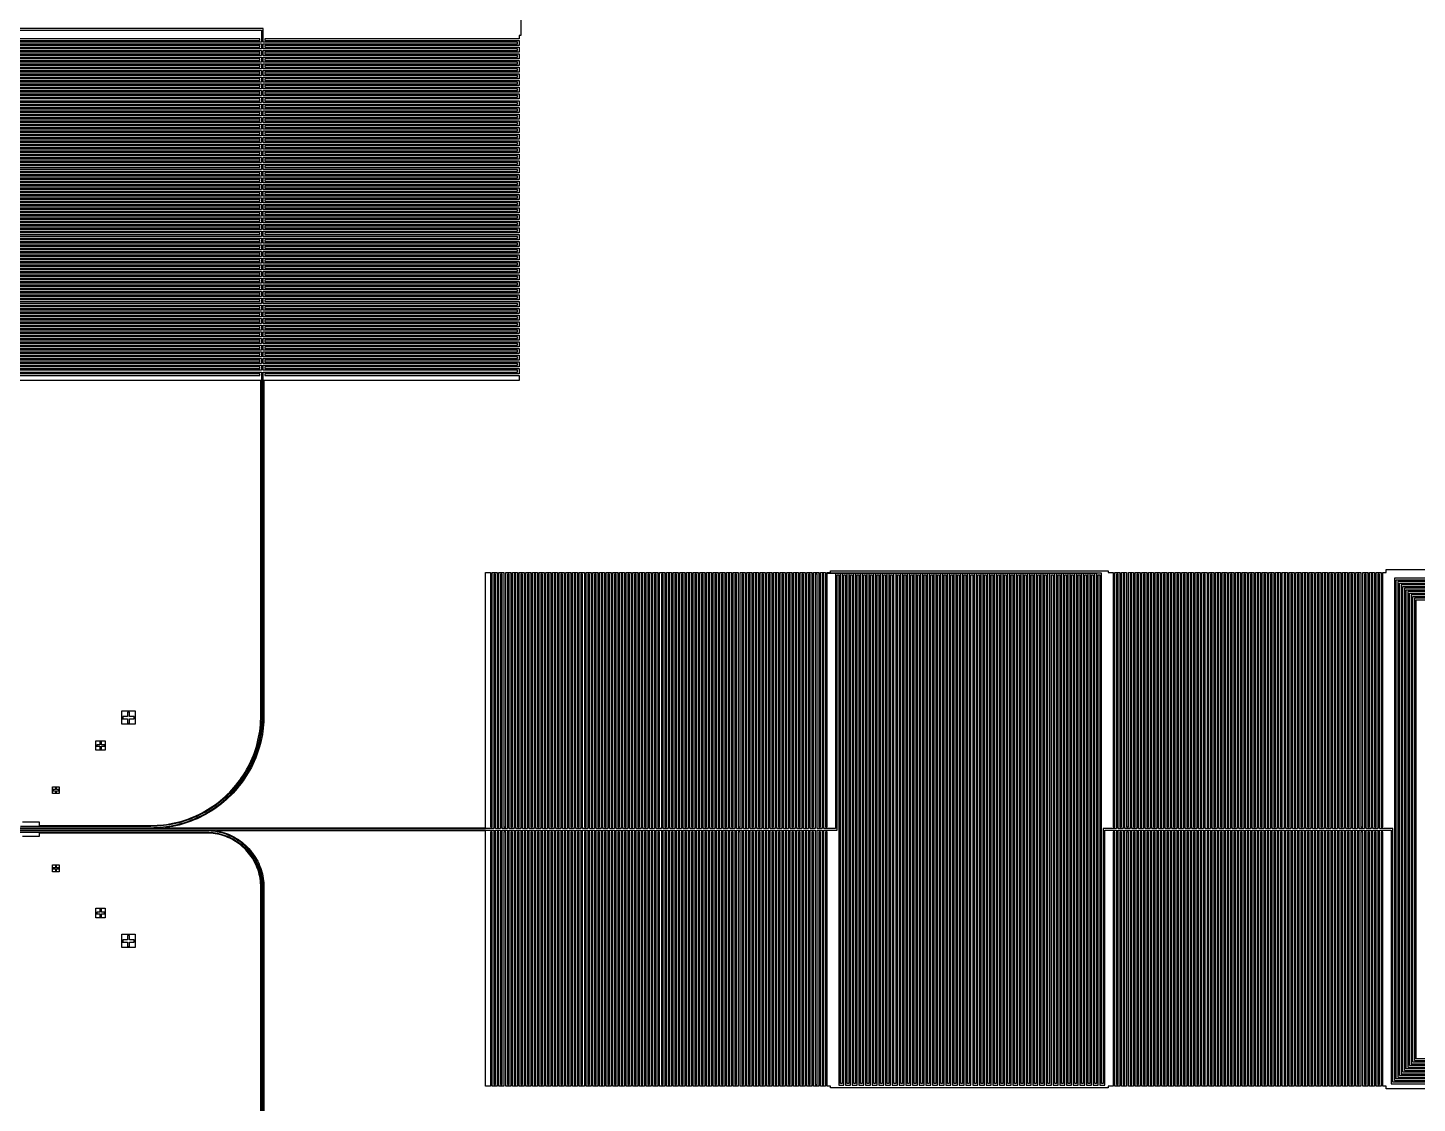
# Model space of a CAD drawing. Extents: x -2500 to 2500, y -2500 to 2500.
# Drawn here: x 10 to 1255, y -245 to 718 of the extents above; entities that cross this region are included whole.
import ezdxf

# ---------------------------------------------------------------- set-up
doc = ezdxf.new("R2010")
doc.units = 0
doc.layers.add('L0D0', color=1, linetype='CONTINUOUS')

msp = doc.modelspace()

# ---------------------------------------------------------------- linework, layer by layer
at = {"layer": 'L0D0'}
for points in [[(451.5, 960), (451.5, 711), (450, 711), (450, 708), (222.25, 708), (222.25, 706.5), (450, 706.5), (450, 702), (222.25, 702), (222.25, 700.5), (450, 700.5), (450, 696), (222.25, 696), (222.25, 694.5), (450, 694.5), (450, 690), (222.25, 690), (222.25, 688.5), (450, 688.5), (450, 684), (222.25, 684), (222.25, 682.5), (450, 682.5), (450, 678), (222.25, 678), (222.25, 676.5), (450, 676.5), (450, 672), (222.25, 672), (222.25, 670.5), (450, 670.5), (450, 666), (222.25, 666), (222.25, 664.5), (450, 664.5), (450, 660), (222.25, 660), (222.25, 658.5), (450, 658.5), (450, 654), (222.25, 654), (222.25, 652.5), (450, 652.5), (450, 648), (222.25, 648), (222.25, 646.5), (450, 646.5), (450, 642), (222.25, 642), (222.25, 640.5), (450, 640.5), (450, 636), (222.25, 636), (222.25, 634.5), (450, 634.5), (450, 630), (222.25, 630), (222.25, 628.5), (450, 628.5), (450, 624), (222.25, 624), (222.25, 622.5), (450, 622.5), (450, 618), (222.25, 618), (222.25, 616.5), (450, 616.5), (450, 612), (222.25, 612), (222.25, 610.5), (450, 610.5), (450, 606), (222.25, 606), (222.25, 604.5), (450, 604.5), (450, 600), (222.25, 600), (222.25, 598.5), (450, 598.5), (450, 594), (222.25, 594), (222.25, 592.5), (450, 592.5), (450, 588), (222.25, 588), (222.25, 586.5), (450, 586.5), (450, 582), (222.25, 582), (222.25, 580.5), (450, 580.5), (450, 576), (222.25, 576), (222.25, 574.5), (450, 574.5), (450, 570), (222.25, 570), (222.25, 568.5), (450, 568.5), (450, 564), (222.25, 564), (222.25, 562.5), (450, 562.5), (450, 558), (222.25, 558), (222.25, 556.5), (450, 556.5), (450, 552), (222.25, 552), (222.25, 550.5), (450, 550.5), (450, 546), (222.25, 546), (222.25, 544.5), (450, 544.5), (450, 540), (222.25, 540), (222.25, 538.5), (450, 538.5), (450, 534), (222.25, 534), (222.25, 532.5), (450, 532.5), (450, 528), (222.25, 528), (222.25, 526.5), (450, 526.5), (450, 522), (222.25, 522), (222.25, 520.5), (450, 520.5), (450, 516), (222.25, 516), (222.25, 514.5), (450, 514.5), (450, 510), (222.25, 510), (222.25, 508.5), (450, 508.5), (450, 504), (222.25, 504), (222.25, 502.5), (450, 502.5), (450, 498), (222.25, 498), (222.25, 496.5), (450, 496.5), (450, 492), (222.25, 492), (222.25, 490.5), (450, 490.5), (450, 486), (222.25, 486), (222.25, 484.5), (450, 484.5), (450, 480), (222.25, 480), (222.25, 478.5), (450, 478.5), (450, 474), (222.25, 474), (222.25, 472.5), (450, 472.5), (450, 468), (222.25, 468), (222.25, 466.5), (450, 466.5), (450, 462), (222.25, 462), (222.25, 460.5), (450, 460.5), (450, 456), (222.25, 456), (222.25, 454.5), (450, 454.5), (450, 450), (222.25, 450), (222.25, 448.5), (450, 448.5), (450, 444), (222.25, 444), (222.25, 442.5), (450, 442.5), (450, 438), (222.25, 438), (222.25, 436.5), (450, 436.5), (450, 432), (222.25, 432), (222.25, 430.5), (450, 430.5), (450, 426), (222.25, 426), (222.25, 424.5), (450, 424.5), (450, 420), (222.25, 420), (222.25, 418.5), (450, 418.5), (450, 414), (222.25, 414), (222.25, 412.5), (450, 412.5), (450, 408), (222.25, 408), (222.25, 406.5), (450, 406.5), (450, 402), (221.4, 402), (221.4, 102), (221.36, 99.156), (221.24, 96.314), (221.041, 93.477), (220.762, 90.647), (220.404, 87.825), (219.967, 85.015), (219.452, 82.218), (218.858, 79.436), (218.186, 76.673), (217.437, 73.929), (216.611, 71.207), (215.71, 68.51), (214.733, 65.839), (213.681, 63.196), (212.556, 60.584), (211.358, 58.004), (210.088, 55.459), (208.748, 52.951), (207.337, 50.481), (205.858, 48.052), (204.311, 45.665), (202.698, 43.323), (201.02, 41.026), (199.278, 38.778), (197.473, 36.58), (195.608, 34.432), (193.683, 32.339), (191.701, 30.299), (189.661, 28.317), (187.568, 26.392), (185.42, 24.527), (183.222, 22.722), (180.974, 20.98), (178.677, 19.302), (176.335, 17.689), (173.948, 16.142), (171.519, 14.663), (169.049, 13.252), (166.541, 11.912), (163.996, 10.642), (161.416, 9.444), (158.804, 8.319), (156.161, 7.267), (153.49, 6.29), (150.793, 5.389), (148.071, 4.563), (145.327, 3.814), (142.564, 3.142), (139.782, 2.548), (136.985, 2.033), (134.175, 1.596), (132.633, 1.4), (420, 1.4), (420, 230), (424.5, 230), (424.5, 2.25), (426, 2.25), (426, 230), (430.5, 230), (430.5, 2.25), (432, 2.25), (432, 230), (436.5, 230), (436.5, 2.25), (438, 2.25), (438, 230), (442.5, 230), (442.5, 2.25), (444, 2.25), (444, 230), (448.5, 230), (448.5, 2.25), (450, 2.25), (450, 230), (454.5, 230), (454.5, 2.25), (456, 2.25), (456, 230), (460.5, 230), (460.5, 2.25), (462, 2.25), (462, 230), (466.5, 230), (466.5, 2.25), (468, 2.25), (468, 230), (472.5, 230), (472.5, 2.25), (474, 2.25), (474, 230), (478.5, 230), (478.5, 2.25), (480, 2.25), (480, 230), (484.5, 230), (484.5, 2.25), (486, 2.25), (486, 230), (490.5, 230), (490.5, 2.25), (492, 2.25), (492, 230), (496.5, 230), (496.5, 2.25), (498, 2.25), (498, 230), (502.5, 230), (502.5, 2.25), (504, 2.25), (504, 230), (508.5, 230), (508.5, 2.25), (510, 2.25), (510, 230), (514.5, 230), (514.5, 2.25), (516, 2.25), (516, 230), (520.5, 230), (520.5, 2.25), (522, 2.25), (522, 230), (526.5, 230), (526.5, 2.25), (528, 2.25), (528, 230), (532.5, 230), (532.5, 2.25), (534, 2.25), (534, 230), (538.5, 230), (538.5, 2.25), (540, 2.25), (540, 230), (544.5, 230), (544.5, 2.25), (546, 2.25), (546, 230), (550.5, 230), (550.5, 2.25), (552, 2.25), (552, 230), (556.5, 230), (556.5, 2.25), (558, 2.25), (558, 230), (562.5, 230), (562.5, 2.25), (564, 2.25), (564, 230), (568.5, 230), (568.5, 2.25), (570, 2.25), (570, 230), (574.5, 230), (574.5, 2.25), (576, 2.25), (576, 230), (580.5, 230), (580.5, 2.25), (582, 2.25), (582, 230), (586.5, 230), (586.5, 2.25), (588, 2.25), (588, 230), (592.5, 230), (592.5, 2.25), (594, 2.25), (594, 230), (598.5, 230), (598.5, 2.25), (600, 2.25), (600, 230), (604.5, 230), (604.5, 2.25), (606, 2.25), (606, 230), (610.5, 230), (610.5, 2.25), (612, 2.25), (612, 230), (616.5, 230), (616.5, 2.25), (618, 2.25), (618, 230), (622.5, 230), (622.5, 2.25), (624, 2.25), (624, 230), (628.5, 230), (628.5, 2.25), (630, 2.25), (630, 230), (634.5, 230), (634.5, 2.25), (636, 2.25), (636, 230), (640.5, 230), (640.5, 2.25), (642, 2.25), (642, 230), (646.5, 230), (646.5, 2.25), (648, 2.25), (648, 230), (652.5, 230), (652.5, 2.25), (654, 2.25), (654, 230), (658.5, 230), (658.5, 2.25), (660, 2.25), (660, 230), (664.5, 230), (664.5, 2.25), (666, 2.25), (666, 230), (670.5, 230), (670.5, 2.25), (672, 2.25), (672, 230), (676.5, 230), (676.5, 2.25), (678, 2.25), (678, 230), (682.5, 230), (682.5, 2.25), (684, 2.25), (684, 230), (688.5, 230), (688.5, 2.25), (690, 2.25), (690, 230), (694.5, 230), (694.5, 2.25), (696, 2.25), (696, 230), (700.5, 230), (700.5, 2.25), (702, 2.25), (702, 230), (706.5, 230), (706.5, 2.25), (708, 2.25), (708, 230), (712.5, 230), (712.5, 2.25), (714, 2.25), (714, 230), (718.5, 230), (718.5, 2.25), (720, 2.25), (720, 230), (724.5, 230), (724.5, 2.25), (726, 2.25), (726, 229.25), (967.5, 229.25), (967.5, -227.75), (966, -227.75), (966, 229.25), (961.5, 229.25), (961.5, -227.75), (960, -227.75), (960, 229.25), (955.5, 229.25), (955.5, -227.75), (954, -227.75), (954, 229.25), (949.5, 229.25), (949.5, -227.75), (948, -227.75), (948, 229.25), (943.5, 229.25), (943.5, -227.75), (942, -227.75), (942, 229.25), (937.5, 229.25), (937.5, -227.75), (936, -227.75), (936, 229.25), (931.5, 229.25), (931.5, -227.75), (930, -227.75), (930, 229.25), (925.5, 229.25), (925.5, -227.75), (924, -227.75), (924, 229.25), (919.5, 229.25), (919.5, -227.75), (918, -227.75), (918, 229.25), (913.5, 229.25), (913.5, -227.75), (912, -227.75), (912, 229.25), (907.5, 229.25), (907.5, -227.75), (906, -227.75), (906, 229.25), (901.5, 229.25), (901.5, -227.75), (900, -227.75), (900, 229.25), (895.5, 229.25), (895.5, -227.75), (894, -227.75), (894, 229.25), (889.5, 229.25), (889.5, -227.75), (888, -227.75), (888, 229.25), (883.5, 229.25), (883.5, -227.75), (882, -227.75), (882, 229.25), (877.5, 229.25), (877.5, -227.75), (876, -227.75), (876, 229.25), (871.5, 229.25), (871.5, -227.75), (870, -227.75), (870, 229.25), (865.5, 229.25), (865.5, -227.75), (864, -227.75), (864, 229.25), (859.5, 229.25), (859.5, -227.75), (858, -227.75), (858, 229.25), (853.5, 229.25), (853.5, -227.75), (852, -227.75), (852, 229.25), (847.5, 229.25), (847.5, -227.75), (846, -227.75), (846, 229.25), (841.5, 229.25), (841.5, -227.75), (840, -227.75), (840, 229.25), (835.5, 229.25), (835.5, -227.75), (834, -227.75), (834, 229.25), (829.5, 229.25), (829.5, -227.75), (828, -227.75), (828, 229.25), (823.5, 229.25), (823.5, -227.75), (822, -227.75), (822, 229.25), (817.5, 229.25), (817.5, -227.75), (816, -227.75), (816, 229.25), (811.5, 229.25), (811.5, -227.75), (810, -227.75), (810, 229.25), (805.5, 229.25), (805.5, -227.75), (804, -227.75), (804, 229.25), (799.5, 229.25), (799.5, -227.75), (798, -227.75), (798, 229.25), (793.5, 229.25), (793.5, -227.75), (792, -227.75), (792, 229.25), (787.5, 229.25), (787.5, -227.75), (786, -227.75), (786, 229.25), (781.5, 229.25), (781.5, -227.75), (780, -227.75), (780, 229.25), (775.5, 229.25), (775.5, -227.75), (774, -227.75), (774, 229.25), (769.5, 229.25), (769.5, -227.75), (768, -227.75), (768, 229.25), (763.5, 229.25), (763.5, -227.75), (762, -227.75), (762, 229.25), (757.5, 229.25), (757.5, -227.75), (756, -227.75), (756, 229.25), (751.5, 229.25), (751.5, -227.75), (750, -227.75), (750, 229.25), (745.5, 229.25), (745.5, -227.75), (744, -227.75), (744, 229.25), (739.5, 229.25), (739.5, -227.75), (738, -227.75), (738, 229.25), (733.5, 229.25), (733.5, 0.75), (723, 0.75), (723, 228.5), (721.5, 228.5), (721.5, 0.75), (717, 0.75), (717, 228.5), (715.5, 228.5), (715.5, 0.75), (711, 0.75), (711, 228.5), (709.5, 228.5), (709.5, 0.75), (705, 0.75), (705, 228.5), (703.5, 228.5), (703.5, 0.75), (699, 0.75), (699, 228.5), (697.5, 228.5), (697.5, 0.75), (693, 0.75), (693, 228.5), (691.5, 228.5), (691.5, 0.75), (687, 0.75), (687, 228.5), (685.5, 228.5), (685.5, 0.75), (681, 0.75), (681, 228.5), (679.5, 228.5), (679.5, 0.75), (675, 0.75), (675, 228.5), (673.5, 228.5), (673.5, 0.75), (669, 0.75), (669, 228.5), (667.5, 228.5), (667.5, 0.75), (663, 0.75), (663, 228.5), (661.5, 228.5), (661.5, 0.75), (657, 0.75), (657, 228.5), (655.5, 228.5), (655.5, 0.75), (651, 0.75), (651, 228.5), (649.5, 228.5), (649.5, 0.75), (645, 0.75), (645, 228.5), (643.5, 228.5), (643.5, 0.75), (639, 0.75), (639, 228.5), (637.5, 228.5), (637.5, 0.75), (633, 0.75), (633, 228.5), (631.5, 228.5), (631.5, 0.75), (627, 0.75), (627, 228.5), (625.5, 228.5), (625.5, 0.75), (621, 0.75), (621, 228.5), (619.5, 228.5), (619.5, 0.75), (615, 0.75), (615, 228.5), (613.5, 228.5), (613.5, 0.75), (609, 0.75), (609, 228.5), (607.5, 228.5), (607.5, 0.75), (603, 0.75), (603, 228.5), (601.5, 228.5), (601.5, 0.75), (597, 0.75), (597, 228.5), (595.5, 228.5), (595.5, 0.75), (591, 0.75), (591, 228.5), (589.5, 228.5), (589.5, 0.75), (585, 0.75), (585, 228.5), (583.5, 228.5), (583.5, 0.75), (579, 0.75), (579, 228.5), (577.5, 228.5), (577.5, 0.75), (573, 0.75), (573, 228.5), (571.5, 228.5), (571.5, 0.75), (567, 0.75), (567, 228.5), (565.5, 228.5), (565.5, 0.75), (561, 0.75), (561, 228.5), (559.5, 228.5), (559.5, 0.75), (555, 0.75), (555, 228.5), (553.5, 228.5), (553.5, 0.75), (549, 0.75), (549, 228.5), (547.5, 228.5), (547.5, 0.75), (543, 0.75), (543, 228.5), (541.5, 228.5), (541.5, 0.75), (537, 0.75), (537, 228.5), (535.5, 228.5), (535.5, 0.75), (531, 0.75), (531, 228.5), (529.5, 228.5), (529.5, 0.75), (525, 0.75), (525, 228.5), (523.5, 228.5), (523.5, 0.75), (519, 0.75), (519, 228.5), (517.5, 228.5), (517.5, 0.75), (513, 0.75), (513, 228.5), (511.5, 228.5), (511.5, 0.75), (507, 0.75), (507, 228.5), (505.5, 228.5), (505.5, 0.75), (501, 0.75), (501, 228.5), (499.5, 228.5), (499.5, 0.75), (495, 0.75), (495, 228.5), (493.5, 228.5), (493.5, 0.75), (489, 0.75), (489, 228.5), (487.5, 228.5), (487.5, 0.75), (483, 0.75), (483, 228.5), (481.5, 228.5), (481.5, 0.75), (477, 0.75), (477, 228.5), (475.5, 228.5), (475.5, 0.75), (471, 0.75), (471, 228.5), (469.5, 228.5), (469.5, 0.75), (465, 0.75), (465, 228.5), (463.5, 228.5), (463.5, 0.75), (459, 0.75), (459, 228.5), (457.5, 228.5), (457.5, 0.75), (453, 0.75), (453, 228.5), (451.5, 228.5), (451.5, 0.75), (447, 0.75), (447, 228.5), (445.5, 228.5), (445.5, 0.75), (441, 0.75), (441, 228.5), (439.5, 228.5), (439.5, 0.75), (435, 0.75), (435, 228.5), (433.5, 228.5), (433.5, 0.75), (429, 0.75), (429, 228.5), (427.5, 228.5), (427.5, 0.75), (420, 0.75), (420, 0.6), (0.6, 0.6)], [(-9.25, 715.5), (219.25, 715.5), (219.25, 705), (-8.5, 705)], [(2, 1.4), (120, 1.4), (122.821, 1.44), (125.641, 1.558), (128.455, 1.756), (131.264, 2.033), (134.063, 2.388), (136.851, 2.821), (139.626, 3.333), (142.386, 3.922), (145.128, 4.589), (147.85, 5.332), (150.55, 6.151), (153.226, 7.045), (155.876, 8.015), (158.498, 9.058), (161.089, 10.174), (163.649, 11.363), (166.174, 12.622), (168.662, 13.953), (171.112, 15.352), (173.522, 16.82), (175.89, 18.354), (178.214, 19.955), (180.492, 21.62), (182.723, 23.348), (184.904, 25.138), (187.034, 26.988), (189.112, 28.898), (191.135, 30.865), (193.102, 32.888), (195.012, 34.966), (196.862, 37.096), (198.652, 39.277), (200.38, 41.508), (202.045, 43.786), (203.646, 46.11), (205.18, 48.478), (206.648, 50.888), (208.047, 53.338), (209.378, 55.826), (210.637, 58.351), (211.826, 60.911), (212.942, 63.502), (213.985, 66.124), (214.955, 68.774), (215.849, 71.45), (216.668, 74.15), (217.411, 76.872), (218.078, 79.614), (218.667, 82.374), (219.179, 85.149), (219.612, 87.937), (219.967, 90.736), (220.244, 93.545), (220.442, 96.359), (220.56, 99.179), (220.6, 102), (220.6, 402), (220.75, 402), (220.75, 409.5), (448.5, 409.5), (448.5, 411), (220.75, 411), (220.75, 415.5), (448.5, 415.5), (448.5, 417), (220.75, 417), (220.75, 421.5), (448.5, 421.5), (448.5, 423), (220.75, 423), (220.75, 427.5), (448.5, 427.5), (448.5, 429), (220.75, 429), (220.75, 433.5), (448.5, 433.5), (448.5, 435), (220.75, 435), (220.75, 439.5), (448.5, 439.5), (448.5, 441), (220.75, 441), (220.75, 445.5), (448.5, 445.5), (448.5, 447), (220.75, 447), (220.75, 451.5), (448.5, 451.5), (448.5, 453), (220.75, 453), (220.75, 457.5), (448.5, 457.5), (448.5, 459), (220.75, 459), (220.75, 463.5), (448.5, 463.5), (448.5, 465), (220.75, 465), (220.75, 469.5), (448.5, 469.5), (448.5, 471), (220.75, 471), (220.75, 475.5), (448.5, 475.5), (448.5, 477), (220.75, 477), (220.75, 481.5), (448.5, 481.5), (448.5, 483), (220.75, 483), (220.75, 487.5), (448.5, 487.5), (448.5, 489), (220.75, 489), (220.75, 493.5), (448.5, 493.5), (448.5, 495), (220.75, 495), (220.75, 499.5), (448.5, 499.5), (448.5, 501), (220.75, 501), (220.75, 505.5), (448.5, 505.5), (448.5, 507), (220.75, 507), (220.75, 511.5), (448.5, 511.5), (448.5, 513), (220.75, 513), (220.75, 517.5), (448.5, 517.5), (448.5, 519), (220.75, 519), (220.75, 523.5), (448.5, 523.5), (448.5, 525), (220.75, 525), (220.75, 529.5), (448.5, 529.5), (448.5, 531), (220.75, 531), (220.75, 535.5), (448.5, 535.5), (448.5, 537), (220.75, 537), (220.75, 541.5), (448.5, 541.5), (448.5, 543), (220.75, 543), (220.75, 547.5), (448.5, 547.5), (448.5, 549), (220.75, 549), (220.75, 553.5), (448.5, 553.5), (448.5, 555), (220.75, 555), (220.75, 559.5), (448.5, 559.5), (448.5, 561), (220.75, 561), (220.75, 565.5), (448.5, 565.5), (448.5, 567), (220.75, 567), (220.75, 571.5), (448.5, 571.5), (448.5, 573), (220.75, 573), (220.75, 577.5), (448.5, 577.5), (448.5, 579), (220.75, 579), (220.75, 583.5), (448.5, 583.5), (448.5, 585), (220.75, 585), (220.75, 589.5), (448.5, 589.5), (448.5, 591), (220.75, 591), (220.75, 595.5), (448.5, 595.5), (448.5, 597), (220.75, 597), (220.75, 601.5), (448.5, 601.5), (448.5, 603), (220.75, 603), (220.75, 607.5), (448.5, 607.5), (448.5, 609), (220.75, 609), (220.75, 613.5), (448.5, 613.5), (448.5, 615), (220.75, 615), (220.75, 619.5), (448.5, 619.5), (448.5, 621), (220.75, 621), (220.75, 625.5), (448.5, 625.5), (448.5, 627), (220.75, 627), (220.75, 631.5), (448.5, 631.5), (448.5, 633), (220.75, 633), (220.75, 637.5), (448.5, 637.5), (448.5, 639), (220.75, 639), (220.75, 643.5), (448.5, 643.5), (448.5, 645), (220.75, 645), (220.75, 649.5), (448.5, 649.5), (448.5, 651), (220.75, 651), (220.75, 655.5), (448.5, 655.5), (448.5, 657), (220.75, 657), (220.75, 661.5), (448.5, 661.5), (448.5, 663), (220.75, 663), (220.75, 667.5), (448.5, 667.5), (448.5, 669), (220.75, 669), (220.75, 673.5), (448.5, 673.5), (448.5, 675), (220.75, 675), (220.75, 679.5), (448.5, 679.5), (448.5, 681), (220.75, 681), (220.75, 685.5), (448.5, 685.5), (448.5, 687), (220.75, 687), (220.75, 691.5), (448.5, 691.5), (448.5, 693), (220.75, 693), (220.75, 697.5), (448.5, 697.5), (448.5, 699), (220.75, 699), (220.75, 703.5), (448.5, 703.5), (448.5, 705), (220.75, 705), (220.75, 717), (-7.75, 717)], [(-10, 706.5), (217.75, 706.5), (217.75, 708), (-10, 708)], [(-10, 700.5), (217.75, 700.5), (217.75, 702), (-10, 702)], [(-8.5, 703.5), (219.25, 703.5), (219.25, 699), (-8.5, 699)], [(-8.5, 697.5), (219.25, 697.5), (219.25, 693), (-8.5, 693)], [(-10, 694.5), (217.75, 694.5), (217.75, 696), (-10, 696)], [(-10, 688.5), (217.75, 688.5), (217.75, 690), (-10, 690)], [(-8.5, 691.5), (219.25, 691.5), (219.25, 687), (-8.5, 687)], [(-8.5, 685.5), (219.25, 685.5), (219.25, 681), (-8.5, 681)], [(-10, 682.5), (217.75, 682.5), (217.75, 684), (-10, 684)], [(-10, 676.5), (217.75, 676.5), (217.75, 678), (-10, 678)], [(-8.5, 679.5), (219.25, 679.5), (219.25, 675), (-8.5, 675)], [(-8.5, 673.5), (219.25, 673.5), (219.25, 669), (-8.5, 669)], [(-10, 670.5), (217.75, 670.5), (217.75, 672), (-10, 672)], [(-10, 664.5), (217.75, 664.5), (217.75, 666), (-10, 666)], [(-10, 658.5), (217.75, 658.5), (217.75, 660), (-10, 660)], [(-8.5, 667.5), (219.25, 667.5), (219.25, 663), (-8.5, 663)], [(-8.5, 661.5), (219.25, 661.5), (219.25, 657), (-8.5, 657)], [(-10, 652.5), (217.75, 652.5), (217.75, 654), (-10, 654)], [(-10, 646.5), (217.75, 646.5), (217.75, 648), (-10, 648)], [(-8.5, 655.5), (219.25, 655.5), (219.25, 651), (-8.5, 651)], [(-8.5, 649.5), (219.25, 649.5), (219.25, 645), (-8.5, 645)], [(-10, 640.5), (217.75, 640.5), (217.75, 642), (-10, 642)], [(-10, 634.5), (217.75, 634.5), (217.75, 636), (-10, 636)], [(-8.5, 643.5), (219.25, 643.5), (219.25, 639), (-8.5, 639)], [(-8.5, 637.5), (219.25, 637.5), (219.25, 633), (-8.5, 633)], [(-10, 628.5), (217.75, 628.5), (217.75, 630), (-10, 630)], [(-10, 622.5), (217.75, 622.5), (217.75, 624), (-10, 624)], [(-8.5, 631.5), (219.25, 631.5), (219.25, 627), (-8.5, 627)], [(-8.5, 625.5), (219.25, 625.5), (219.25, 621), (-8.5, 621)], [(-10, 616.5), (217.75, 616.5), (217.75, 618), (-10, 618)], [(-10, 610.5), (217.75, 610.5), (217.75, 612), (-10, 612)], [(-8.5, 619.5), (219.25, 619.5), (219.25, 615), (-8.5, 615)], [(-8.5, 613.5), (219.25, 613.5), (219.25, 609), (-8.5, 609)], [(-10, 604.5), (217.75, 604.5), (217.75, 606), (-10, 606)], [(-10, 598.5), (217.75, 598.5), (217.75, 600), (-10, 600)], [(-8.5, 607.5), (219.25, 607.5), (219.25, 603), (-8.5, 603)], [(-8.5, 601.5), (219.25, 601.5), (219.25, 597), (-8.5, 597)], [(-10, 592.5), (217.75, 592.5), (217.75, 594), (-10, 594)], [(-10, 586.5), (217.75, 586.5), (217.75, 588), (-10, 588)], [(-8.5, 595.5), (219.25, 595.5), (219.25, 591), (-8.5, 591)], [(-8.5, 589.5), (219.25, 589.5), (219.25, 585), (-8.5, 585)], [(-10, 580.5), (217.75, 580.5), (217.75, 582), (-10, 582)], [(-10, 574.5), (217.75, 574.5), (217.75, 576), (-10, 576)], [(-8.5, 583.5), (219.25, 583.5), (219.25, 579), (-8.5, 579)], [(-8.5, 577.5), (219.25, 577.5), (219.25, 573), (-8.5, 573)], [(-10, 568.5), (217.75, 568.5), (217.75, 570), (-10, 570)], [(-10, 562.5), (217.75, 562.5), (217.75, 564), (-10, 564)], [(-8.5, 571.5), (219.25, 571.5), (219.25, 567), (-8.5, 567)], [(-8.5, 565.5), (219.25, 565.5), (219.25, 561), (-8.5, 561)], [(-10, 556.5), (217.75, 556.5), (217.75, 558), (-10, 558)], [(-10, 550.5), (217.75, 550.5), (217.75, 552), (-10, 552)], [(-8.5, 559.5), (219.25, 559.5), (219.25, 555), (-8.5, 555)], [(-8.5, 553.5), (219.25, 553.5), (219.25, 549), (-8.5, 549)], [(-10, 544.5), (217.75, 544.5), (217.75, 546), (-10, 546)], [(-10, 538.5), (217.75, 538.5), (217.75, 540), (-10, 540)], [(-8.5, 547.5), (219.25, 547.5), (219.25, 543), (-8.5, 543)], [(-8.5, 541.5), (219.25, 541.5), (219.25, 537), (-8.5, 537)], [(-8.5, 535.5), (219.25, 535.5), (219.25, 531), (-8.5, 531)], [(-10, 532.5), (217.75, 532.5), (217.75, 534), (-10, 534)], [(-10, 526.5), (217.75, 526.5), (217.75, 528), (-10, 528)], [(-8.5, 529.5), (219.25, 529.5), (219.25, 525), (-8.5, 525)], [(-8.5, 523.5), (219.25, 523.5), (219.25, 519), (-8.5, 519)], [(-10, 520.5), (217.75, 520.5), (217.75, 522), (-10, 522)], [(-10, 514.5), (217.75, 514.5), (217.75, 516), (-10, 516)], [(-8.5, 517.5), (219.25, 517.5), (219.25, 513), (-8.5, 513)], [(-8.5, 511.5), (219.25, 511.5), (219.25, 507), (-8.5, 507)], [(-10, 508.5), (217.75, 508.5), (217.75, 510), (-10, 510)], [(-10, 502.5), (217.75, 502.5), (217.75, 504), (-10, 504)], [(-8.5, 505.5), (219.25, 505.5), (219.25, 501), (-8.5, 501)], [(-8.5, 499.5), (219.25, 499.5), (219.25, 495), (-8.5, 495)], [(-10, 496.5), (217.75, 496.5), (217.75, 498), (-10, 498)], [(-10, 490.5), (217.75, 490.5), (217.75, 492), (-10, 492)], [(-10, 484.5), (217.75, 484.5), (217.75, 486), (-10, 486)], [(-8.5, 493.5), (219.25, 493.5), (219.25, 489), (-8.5, 489)], [(-8.5, 487.5), (219.25, 487.5), (219.25, 483), (-8.5, 483)], [(-10, 478.5), (217.75, 478.5), (217.75, 480), (-10, 480)], [(-10, 472.5), (217.75, 472.5), (217.75, 474), (-10, 474)], [(-8.5, 481.5), (219.25, 481.5), (219.25, 477), (-8.5, 477)], [(-8.5, 475.5), (219.25, 475.5), (219.25, 471), (-8.5, 471)], [(-10, 466.5), (217.75, 466.5), (217.75, 468), (-10, 468)], [(-10, 460.5), (217.75, 460.5), (217.75, 462), (-10, 462)], [(-8.5, 469.5), (219.25, 469.5), (219.25, 465), (-8.5, 465)], [(-8.5, 463.5), (219.25, 463.5), (219.25, 459), (-8.5, 459)], [(-10, 454.5), (217.75, 454.5), (217.75, 456), (-10, 456)], [(-10, 448.5), (217.75, 448.5), (217.75, 450), (-10, 450)], [(-8.5, 457.5), (219.25, 457.5), (219.25, 453), (-8.5, 453)], [(-8.5, 451.5), (219.25, 451.5), (219.25, 447), (-8.5, 447)], [(-10, 442.5), (217.75, 442.5), (217.75, 444), (-10, 444)], [(-10, 436.5), (217.75, 436.5), (217.75, 438), (-10, 438)], [(-8.5, 445.5), (219.25, 445.5), (219.25, 441), (-8.5, 441)], [(-8.5, 439.5), (219.25, 439.5), (219.25, 435), (-8.5, 435)], [(-10, 430.5), (217.75, 430.5), (217.75, 432), (-10, 432)], [(-10, 424.5), (217.75, 424.5), (217.75, 426), (-10, 426)], [(-8.5, 433.5), (219.25, 433.5), (219.25, 429), (-8.5, 429)], [(-8.5, 427.5), (219.25, 427.5), (219.25, 423), (-8.5, 423)], [(-10, 418.5), (217.75, 418.5), (217.75, 420), (-10, 420)], [(-10, 412.5), (217.75, 412.5), (217.75, 414), (-10, 414)], [(-8.5, 421.5), (219.25, 421.5), (219.25, 417), (-8.5, 417)], [(-8.5, 415.5), (219.25, 415.5), (219.25, 411), (-8.5, 411)], [(-10, 406.5), (217.75, 406.5), (217.75, 408), (-10, 408)], [(5, 6.6), (20, 6.6), (20, 3.4), (120, 3.4), (122.816, 3.44), (125.629, 3.561), (128.438, 3.762), (131.24, 4.043), (134.032, 4.404), (136.813, 4.844), (139.581, 5.364), (142.333, 5.962), (145.066, 6.639), (147.779, 7.394), (150.469, 8.226), (153.134, 9.134), (155.773, 10.118), (158.382, 11.177), (160.96, 12.31), (163.504, 13.517), (166.013, 14.795), (168.485, 16.144), (170.917, 17.564), (173.307, 19.052), (175.654, 20.608), (177.956, 22.231), (180.21, 23.918), (182.415, 25.67), (184.569, 27.483), (186.671, 29.357), (188.718, 31.291), (190.709, 33.282), (192.643, 35.329), (194.517, 37.431), (196.33, 39.585), (198.082, 41.79), (199.769, 44.044), (201.392, 46.346), (202.948, 48.693), (204.436, 51.083), (205.856, 53.515), (207.205, 55.987), (208.483, 58.496), (209.69, 61.04), (210.823, 63.618), (211.882, 66.227), (212.866, 68.866), (213.774, 71.531), (214.606, 74.221), (215.361, 76.934), (216.038, 79.667), (216.636, 82.419), (217.156, 85.187), (217.596, 87.968), (217.957, 90.76), (218.238, 93.562), (218.439, 96.371), (218.56, 99.184), (218.6, 102), (218.6, 402), (-10, 402)], [(-8.5, 409.5), (219.25, 409.5), (219.25, 402), (219.4, 402), (219.4, 102), (219.359, 99.162), (219.238, 96.325), (219.035, 93.494), (218.752, 90.669), (218.388, 87.854), (217.944, 85.05), (217.42, 82.26), (216.817, 79.486), (216.134, 76.731), (215.374, 73.996), (214.535, 71.284), (213.619, 68.597), (212.627, 65.937), (211.56, 63.307), (210.417, 60.708), (209.201, 58.143), (207.913, 55.613), (206.552, 53.122), (205.121, 50.67), (203.621, 48.26), (202.052, 45.894), (200.416, 43.574), (198.715, 41.302), (196.95, 39.079), (195.122, 36.907), (193.232, 34.788), (191.283, 32.724), (189.276, 30.717), (187.212, 28.768), (185.093, 26.878), (182.921, 25.05), (180.698, 23.285), (178.426, 21.584), (176.106, 19.948), (173.74, 18.379), (171.33, 16.879), (168.878, 15.448), (166.387, 14.087), (163.857, 12.799), (161.292, 11.583), (158.693, 10.44), (156.063, 9.373), (153.403, 8.381), (150.716, 7.465), (148.004, 6.626), (145.269, 5.866), (142.514, 5.183), (139.74, 4.58), (136.95, 4.056), (134.146, 3.612), (131.331, 3.248), (128.506, 2.965), (125.675, 2.762), (122.838, 2.641), (120, 2.6), (3.2, 2.6)], [(0.6, -0.6), (420, -0.6), (420, -0.75), (427.5, -0.75), (427.5, -228.5), (429, -228.5), (429, -0.75), (433.5, -0.75), (433.5, -228.5), (435, -228.5), (435, -0.75), (439.5, -0.75), (439.5, -228.5), (441, -228.5), (441, -0.75), (445.5, -0.75), (445.5, -228.5), (447, -228.5), (447, -0.75), (451.5, -0.75), (451.5, -228.5), (453, -228.5), (453, -0.75), (457.5, -0.75), (457.5, -228.5), (459, -228.5), (459, -0.75), (463.5, -0.75), (463.5, -228.5), (465, -228.5), (465, -0.75), (469.5, -0.75), (469.5, -228.5), (471, -228.5), (471, -0.75), (475.5, -0.75), (475.5, -228.5), (477, -228.5), (477, -0.75), (481.5, -0.75), (481.5, -228.5), (483, -228.5), (483, -0.75), (487.5, -0.75), (487.5, -228.5), (489, -228.5), (489, -0.75), (493.5, -0.75), (493.5, -228.5), (495, -228.5), (495, -0.75), (499.5, -0.75), (499.5, -228.5), (501, -228.5), (501, -0.75), (505.5, -0.75), (505.5, -228.5), (507, -228.5), (507, -0.75), (511.5, -0.75), (511.5, -228.5), (513, -228.5), (513, -0.75), (517.5, -0.75), (517.5, -228.5), (519, -228.5), (519, -0.75), (523.5, -0.75), (523.5, -228.5), (525, -228.5), (525, -0.75), (529.5, -0.75), (529.5, -228.5), (531, -228.5), (531, -0.75), (535.5, -0.75), (535.5, -228.5), (537, -228.5), (537, -0.75), (541.5, -0.75), (541.5, -228.5), (543, -228.5), (543, -0.75), (547.5, -0.75), (547.5, -228.5), (549, -228.5), (549, -0.75), (553.5, -0.75), (553.5, -228.5), (555, -228.5), (555, -0.75), (559.5, -0.75), (559.5, -228.5), (561, -228.5), (561, -0.75), (565.5, -0.75), (565.5, -228.5), (567, -228.5), (567, -0.75), (571.5, -0.75), (571.5, -228.5), (573, -228.5), (573, -0.75), (577.5, -0.75), (577.5, -228.5), (579, -228.5), (579, -0.75), (583.5, -0.75), (583.5, -228.5), (585, -228.5), (585, -0.75), (589.5, -0.75), (589.5, -228.5), (591, -228.5), (591, -0.75), (595.5, -0.75), (595.5, -228.5), (597, -228.5), (597, -0.75), (601.5, -0.75), (601.5, -228.5), (603, -228.5), (603, -0.75), (607.5, -0.75), (607.5, -228.5), (609, -228.5), (609, -0.75), (613.5, -0.75), (613.5, -228.5), (615, -228.5), (615, -0.75), (619.5, -0.75), (619.5, -228.5), (621, -228.5), (621, -0.75), (625.5, -0.75), (625.5, -228.5), (627, -228.5), (627, -0.75), (631.5, -0.75), (631.5, -228.5), (633, -228.5), (633, -0.75), (637.5, -0.75), (637.5, -228.5), (639, -228.5), (639, -0.75), (643.5, -0.75), (643.5, -228.5), (645, -228.5), (645, -0.75), (649.5, -0.75), (649.5, -228.5), (651, -228.5), (651, -0.75), (655.5, -0.75), (655.5, -228.5), (657, -228.5), (657, -0.75), (661.5, -0.75), (661.5, -228.5), (663, -228.5), (663, -0.75), (667.5, -0.75), (667.5, -228.5), (669, -228.5), (669, -0.75), (673.5, -0.75), (673.5, -228.5), (675, -228.5), (675, -0.75), (679.5, -0.75), (679.5, -228.5), (681, -228.5), (681, -0.75), (685.5, -0.75), (685.5, -228.5), (687, -228.5), (687, -0.75), (691.5, -0.75), (691.5, -228.5), (693, -228.5), (693, -0.75), (697.5, -0.75), (697.5, -228.5), (699, -228.5), (699, -0.75), (703.5, -0.75), (703.5, -228.5), (705, -228.5), (705, -0.75), (709.5, -0.75), (709.5, -228.5), (711, -228.5), (711, -0.75), (715.5, -0.75), (715.5, -228.5), (717, -228.5), (717, -0.75), (721.5, -0.75), (721.5, -228.5), (723, -228.5), (723, -0.75), (735, -0.75), (735, 227.75), (736.5, 227.75), (736.5, -229.25), (741, -229.25), (741, 227.75), (742.5, 227.75), (742.5, -229.25), (747, -229.25), (747, 227.75), (748.5, 227.75), (748.5, -229.25), (753, -229.25), (753, 227.75), (754.5, 227.75), (754.5, -229.25), (759, -229.25), (759, 227.75), (760.5, 227.75), (760.5, -229.25), (765, -229.25), (765, 227.75), (766.5, 227.75), (766.5, -229.25), (771, -229.25), (771, 227.75), (772.5, 227.75), (772.5, -229.25), (777, -229.25), (777, 227.75), (778.5, 227.75), (778.5, -229.25), (783, -229.25), (783, 227.75), (784.5, 227.75), (784.5, -229.25), (789, -229.25), (789, 227.75), (790.5, 227.75), (790.5, -229.25), (795, -229.25), (795, 227.75), (796.5, 227.75), (796.5, -229.25), (801, -229.25), (801, 227.75), (802.5, 227.75), (802.5, -229.25), (807, -229.25), (807, 227.75), (808.5, 227.75), (808.5, -229.25), (813, -229.25), (813, 227.75), (814.5, 227.75), (814.5, -229.25), (819, -229.25), (819, 227.75), (820.5, 227.75), (820.5, -229.25), (825, -229.25), (825, 227.75), (826.5, 227.75), (826.5, -229.25), (831, -229.25), (831, 227.75), (832.5, 227.75), (832.5, -229.25), (837, -229.25), (837, 227.75), (838.5, 227.75), (838.5, -229.25), (843, -229.25), (843, 227.75), (844.5, 227.75), (844.5, -229.25), (849, -229.25), (849, 227.75), (850.5, 227.75), (850.5, -229.25), (855, -229.25), (855, 227.75), (856.5, 227.75), (856.5, -229.25), (861, -229.25), (861, 227.75), (862.5, 227.75), (862.5, -229.25), (867, -229.25), (867, 227.75), (868.5, 227.75), (868.5, -229.25), (873, -229.25), (873, 227.75), (874.5, 227.75), (874.5, -229.25), (879, -229.25), (879, 227.75), (880.5, 227.75), (880.5, -229.25), (885, -229.25), (885, 227.75), (886.5, 227.75), (886.5, -229.25), (891, -229.25), (891, 227.75), (892.5, 227.75), (892.5, -229.25), (897, -229.25), (897, 227.75), (898.5, 227.75), (898.5, -229.25), (903, -229.25), (903, 227.75), (904.5, 227.75), (904.5, -229.25), (909, -229.25), (909, 227.75), (910.5, 227.75), (910.5, -229.25), (915, -229.25), (915, 227.75), (916.5, 227.75), (916.5, -229.25), (921, -229.25), (921, 227.75), (922.5, 227.75), (922.5, -229.25), (927, -229.25), (927, 227.75), (928.5, 227.75), (928.5, -229.25), (933, -229.25), (933, 227.75), (934.5, 227.75), (934.5, -229.25), (939, -229.25), (939, 227.75), (940.5, 227.75), (940.5, -229.25), (945, -229.25), (945, 227.75), (946.5, 227.75), (946.5, -229.25), (951, -229.25), (951, 227.75), (952.5, 227.75), (952.5, -229.25), (957, -229.25), (957, 227.75), (958.5, 227.75), (958.5, -229.25), (963, -229.25), (963, 227.75), (964.5, 227.75), (964.5, -229.25), (969, -229.25), (969, 227.75), (970.5, 227.75), (970.5, -229.25), (975, -229.25), (975, -0.75), (985.5, -0.75), (985.5, -228.5), (987, -228.5), (987, -0.75), (991.5, -0.75), (991.5, -228.5), (993, -228.5), (993, -0.75), (997.5, -0.75), (997.5, -228.5), (999, -228.5), (999, -0.75), (1003.5, -0.75), (1003.5, -228.5), (1005, -228.5), (1005, -0.75), (1009.5, -0.75), (1009.5, -228.5), (1011, -228.5), (1011, -0.75), (1015.5, -0.75), (1015.5, -228.5), (1017, -228.5), (1017, -0.75), (1021.5, -0.75), (1021.5, -228.5), (1023, -228.5), (1023, -0.75), (1027.5, -0.75), (1027.5, -228.5), (1029, -228.5), (1029, -0.75), (1033.5, -0.75), (1033.5, -228.5), (1035, -228.5), (1035, -0.75), (1039.5, -0.75), (1039.5, -228.5), (1041, -228.5), (1041, -0.75), (1045.5, -0.75), (1045.5, -228.5), (1047, -228.5), (1047, -0.75), (1051.5, -0.75), (1051.5, -228.5), (1053, -228.5), (1053, -0.75), (1057.5, -0.75), (1057.5, -228.5), (1059, -228.5), (1059, -0.75), (1063.5, -0.75), (1063.5, -228.5), (1065, -228.5), (1065, -0.75), (1069.5, -0.75), (1069.5, -228.5), (1071, -228.5), (1071, -0.75), (1075.5, -0.75), (1075.5, -228.5), (1077, -228.5), (1077, -0.75), (1081.5, -0.75), (1081.5, -228.5), (1083, -228.5), (1083, -0.75), (1087.5, -0.75), (1087.5, -228.5), (1089, -228.5), (1089, -0.75), (1093.5, -0.75), (1093.5, -228.5), (1095, -228.5), (1095, -0.75), (1099.5, -0.75), (1099.5, -228.5), (1101, -228.5), (1101, -0.75), (1105.5, -0.75), (1105.5, -228.5), (1107, -228.5), (1107, -0.75), (1111.5, -0.75), (1111.5, -228.5), (1113, -228.5), (1113, -0.75), (1117.5, -0.75), (1117.5, -228.5), (1119, -228.5), (1119, -0.75), (1123.5, -0.75), (1123.5, -228.5), (1125, -228.5), (1125, -0.75), (1129.5, -0.75), (1129.5, -228.5), (1131, -228.5), (1131, -0.75), (1135.5, -0.75), (1135.5, -228.5), (1137, -228.5), (1137, -0.75), (1141.5, -0.75), (1141.5, -228.5), (1143, -228.5), (1143, -0.75), (1147.5, -0.75), (1147.5, -228.5), (1149, -228.5), (1149, -0.75), (1153.5, -0.75), (1153.5, -228.5), (1155, -228.5), (1155, -0.75), (1159.5, -0.75), (1159.5, -228.5), (1161, -228.5), (1161, -0.75), (1165.5, -0.75), (1165.5, -228.5), (1167, -228.5), (1167, -0.75), (1171.5, -0.75), (1171.5, -228.5), (1173, -228.5), (1173, -0.75), (1177.5, -0.75), (1177.5, -228.5), (1179, -228.5), (1179, -0.75), (1183.5, -0.75), (1183.5, -228.5), (1185, -228.5), (1185, -0.75), (1189.5, -0.75), (1189.5, -228.5), (1191, -228.5), (1191, -0.75), (1195.5, -0.75), (1195.5, -228.5), (1197, -228.5), (1197, -0.75), (1201.5, -0.75), (1201.5, -228.5), (1203, -228.5), (1203, -0.75), (1207.5, -0.75), (1207.5, -228.5), (1209, -228.5), (1209, -0.75), (1213.5, -0.75), (1213.5, -228.5), (1215, -228.5), (1215, -0.75), (1219.5, -0.75), (1219.5, -228.5), (1221, -228.5), (1221, -0.75), (1231.5, -0.75), (1231.5, -228), (1684.5, -228)], [(1683, -226.5), (1233, -226.5), (1233, 0.75), (1221, 0.75), (1221, 228.5), (1219.5, 228.5), (1219.5, 0.75), (1215, 0.75), (1215, 228.5), (1213.5, 228.5), (1213.5, 0.75), (1209, 0.75), (1209, 228.5), (1207.5, 228.5), (1207.5, 0.75), (1203, 0.75), (1203, 228.5), (1201.5, 228.5), (1201.5, 0.75), (1197, 0.75), (1197, 228.5), (1195.5, 228.5), (1195.5, 0.75), (1191, 0.75), (1191, 228.5), (1189.5, 228.5), (1189.5, 0.75), (1185, 0.75), (1185, 228.5), (1183.5, 228.5), (1183.5, 0.75), (1179, 0.75), (1179, 228.5), (1177.5, 228.5), (1177.5, 0.75), (1173, 0.75), (1173, 228.5), (1171.5, 228.5), (1171.5, 0.75), (1167, 0.75), (1167, 228.5), (1165.5, 228.5), (1165.5, 0.75), (1161, 0.75), (1161, 228.5), (1159.5, 228.5), (1159.5, 0.75), (1155, 0.75), (1155, 228.5), (1153.5, 228.5), (1153.5, 0.75), (1149, 0.75), (1149, 228.5), (1147.5, 228.5), (1147.5, 0.75), (1143, 0.75), (1143, 228.5), (1141.5, 228.5), (1141.5, 0.75), (1137, 0.75), (1137, 228.5), (1135.5, 228.5), (1135.5, 0.75), (1131, 0.75), (1131, 228.5), (1129.5, 228.5), (1129.5, 0.75), (1125, 0.75), (1125, 228.5), (1123.5, 228.5), (1123.5, 0.75), (1119, 0.75), (1119, 228.5), (1117.5, 228.5), (1117.5, 0.75), (1113, 0.75), (1113, 228.5), (1111.5, 228.5), (1111.5, 0.75), (1107, 0.75), (1107, 228.5), (1105.5, 228.5), (1105.5, 0.75), (1101, 0.75), (1101, 228.5), (1099.5, 228.5), (1099.5, 0.75), (1095, 0.75), (1095, 228.5), (1093.5, 228.5), (1093.5, 0.75), (1089, 0.75), (1089, 228.5), (1087.5, 228.5), (1087.5, 0.75), (1083, 0.75), (1083, 228.5), (1081.5, 228.5), (1081.5, 0.75), (1077, 0.75), (1077, 228.5), (1075.5, 228.5), (1075.5, 0.75), (1071, 0.75), (1071, 228.5), (1069.5, 228.5), (1069.5, 0.75), (1065, 0.75), (1065, 228.5), (1063.5, 228.5), (1063.5, 0.75), (1059, 0.75), (1059, 228.5), (1057.5, 228.5), (1057.5, 0.75), (1053, 0.75), (1053, 228.5), (1051.5, 228.5), (1051.5, 0.75), (1047, 0.75), (1047, 228.5), (1045.5, 228.5), (1045.5, 0.75), (1041, 0.75), (1041, 228.5), (1039.5, 228.5), (1039.5, 0.75), (1035, 0.75), (1035, 228.5), (1033.5, 228.5), (1033.5, 0.75), (1029, 0.75), (1029, 228.5), (1027.5, 228.5), (1027.5, 0.75), (1023, 0.75), (1023, 228.5), (1021.5, 228.5), (1021.5, 0.75), (1017, 0.75), (1017, 228.5), (1015.5, 228.5), (1015.5, 0.75), (1011, 0.75), (1011, 228.5), (1009.5, 228.5), (1009.5, 0.75), (1005, 0.75), (1005, 228.5), (1003.5, 228.5), (1003.5, 0.75), (999, 0.75), (999, 228.5), (997.5, 228.5), (997.5, 0.75), (993, 0.75), (993, 228.5), (991.5, 228.5), (991.5, 0.75), (987, 0.75), (987, 228.5), (985.5, 228.5), (985.5, 0.75), (973.5, 0.75), (973.5, -227.75), (972, -227.75), (972, 229.25), (726, 229.25), (726, 230), (729, 230), (729, 231.5), (978, 231.5), (978, 230), (982.5, 230), (982.5, 2.25), (984, 2.25), (984, 230), (988.5, 230), (988.5, 2.25), (990, 2.25), (990, 230), (994.5, 230), (994.5, 2.25), (996, 2.25), (996, 230), (1000.5, 230), (1000.5, 2.25), (1002, 2.25), (1002, 230), (1006.5, 230), (1006.5, 2.25), (1008, 2.25), (1008, 230), (1012.5, 230), (1012.5, 2.25), (1014, 2.25), (1014, 230), (1018.5, 230), (1018.5, 2.25), (1020, 2.25), (1020, 230), (1024.5, 230), (1024.5, 2.25), (1026, 2.25), (1026, 230), (1030.5, 230), (1030.5, 2.25), (1032, 2.25), (1032, 230), (1036.5, 230), (1036.5, 2.25), (1038, 2.25), (1038, 230), (1042.5, 230), (1042.5, 2.25), (1044, 2.25), (1044, 230), (1048.5, 230), (1048.5, 2.25), (1050, 2.25), (1050, 230), (1054.5, 230), (1054.5, 2.25), (1056, 2.25), (1056, 230), (1060.5, 230), (1060.5, 2.25), (1062, 2.25), (1062, 230), (1066.5, 230), (1066.5, 2.25), (1068, 2.25), (1068, 230), (1072.5, 230), (1072.5, 2.25), (1074, 2.25), (1074, 230), (1078.5, 230), (1078.5, 2.25), (1080, 2.25), (1080, 230), (1084.5, 230), (1084.5, 2.25), (1086, 2.25), (1086, 230), (1090.5, 230), (1090.5, 2.25), (1092, 2.25), (1092, 230), (1096.5, 230), (1096.5, 2.25), (1098, 2.25), (1098, 230), (1102.5, 230), (1102.5, 2.25), (1104, 2.25), (1104, 230), (1108.5, 230), (1108.5, 2.25), (1110, 2.25), (1110, 230), (1114.5, 230), (1114.5, 2.25), (1116, 2.25), (1116, 230), (1120.5, 230), (1120.5, 2.25), (1122, 2.25), (1122, 230), (1126.5, 230), (1126.5, 2.25), (1128, 2.25), (1128, 230), (1132.5, 230), (1132.5, 2.25), (1134, 2.25), (1134, 230), (1138.5, 230), (1138.5, 2.25), (1140, 2.25), (1140, 230), (1144.5, 230), (1144.5, 2.25), (1146, 2.25), (1146, 230), (1150.5, 230), (1150.5, 2.25), (1152, 2.25), (1152, 230), (1156.5, 230), (1156.5, 2.25), (1158, 2.25), (1158, 230), (1162.5, 230), (1162.5, 2.25), (1164, 2.25), (1164, 230), (1168.5, 230), (1168.5, 2.25), (1170, 2.25), (1170, 230), (1174.5, 230), (1174.5, 2.25), (1176, 2.25), (1176, 230), (1180.5, 230), (1180.5, 2.25), (1182, 2.25), (1182, 230), (1186.5, 230), (1186.5, 2.25), (1188, 2.25), (1188, 230), (1192.5, 230), (1192.5, 2.25), (1194, 2.25), (1194, 230), (1198.5, 230), (1198.5, 2.25), (1200, 2.25), (1200, 230), (1204.5, 230), (1204.5, 2.25), (1206, 2.25), (1206, 230), (1210.5, 230), (1210.5, 2.25), (1212, 2.25), (1212, 230), (1216.5, 230), (1216.5, 2.25), (1218, 2.25), (1218, 230), (1222.5, 230), (1222.5, 2.25), (1224, 2.25), (1224, 230), (1227, 230), (1227, 232.5), (1692, 232.5)], [(1684.5, 225), (1234.5, 225), (1234.5, -225), (1681.5, -225)], [(1680, -223.5), (1236, -223.5), (1236, 223.5), (1683, 223.5)], [(1681.5, 222), (1237.5, 222), (1237.5, -222), (1678.5, -222)], [(1677, -220.5), (1239, -220.5), (1239, 220.5), (1680, 220.5)], [(1678.5, 219), (1240.5, 219), (1240.5, -219), (1675.5, -219)], [(1674, -217.5), (1242, -217.5), (1242, 217.5), (1677, 217.5)], [(1675.5, 216), (1243.5, 216), (1243.5, -216), (1672.5, -216)], [(1671, -214.5), (1245, -214.5), (1245, 214.5), (1674, 214.5)], [(1672.5, 213), (1246.5, 213), (1246.5, -213), (1669.5, -213)], [(1668, -211.5), (1248, -211.5), (1248, 211.5), (1671, 211.5)], [(1669.5, 210), (1249.5, 210), (1249.5, -210), (1666.5, -210)], [(1665, -208.5), (1251, -208.5), (1251, 208.5), (1668, 208.5)], [(1666.5, 207), (1252.5, 207), (1252.5, -207), (1663.5, -207)], [(1662, -205.5), (1254, -205.5), (1254, 205.5), (1665, 205.5)], [(220.6, -402), (220.6, -52), (220.561, -50.013), (220.444, -48.03), (220.249, -46.053), (219.977, -44.084), (219.628, -42.128), (219.202, -40.188), (218.7, -38.265), (218.123, -36.364), (217.472, -34.486), (216.748, -32.636), (215.952, -30.816), (215.085, -29.028), (214.148, -27.276), (213.144, -25.562), (212.072, -23.888), (210.936, -22.258), (209.737, -20.674), (208.477, -19.138), (207.157, -17.653), (205.78, -16.22), (204.347, -14.843), (202.862, -13.523), (201.326, -12.263), (199.742, -11.064), (198.112, -9.928), (196.438, -8.856), (194.724, -7.852), (192.972, -6.915), (191.184, -6.048), (189.364, -5.252), (187.514, -4.528), (185.636, -3.877), (183.735, -3.3), (181.812, -2.798), (179.872, -2.372), (177.916, -2.023), (175.947, -1.751), (173.97, -1.556), (171.987, -1.439), (170, -1.4), (0.6, -1.4)], [(2, -2.6), (170, -2.6), (171.989, -2.64), (173.975, -2.76), (175.955, -2.96), (177.924, -3.24), (179.881, -3.598), (181.822, -4.035), (183.744, -4.55), (185.643, -5.142), (187.517, -5.81), (189.363, -6.553), (191.177, -7.37), (192.957, -8.258), (194.7, -9.218), (196.403, -10.248), (198.062, -11.345), (199.677, -12.508), (201.243, -13.735), (202.758, -15.024), (204.221, -16.373), (205.627, -17.779), (206.976, -19.242), (208.265, -20.757), (209.492, -22.323), (210.655, -23.938), (211.752, -25.597), (212.782, -27.3), (213.742, -29.043), (214.63, -30.823), (215.447, -32.637), (216.19, -34.483), (216.858, -36.357), (217.45, -38.256), (217.965, -40.178), (218.402, -42.119), (218.76, -44.076), (219.04, -46.045), (219.24, -48.025), (219.36, -50.011), (219.4, -52), (219.4, -402)], [(218.6, -402), (218.6, -52), (218.561, -50.043), (218.442, -48.089), (218.246, -46.142), (217.971, -44.204), (217.618, -42.279), (217.188, -40.369), (216.681, -38.479), (216.099, -36.61), (215.442, -34.766), (214.711, -32.95), (213.908, -31.166), (213.033, -29.414), (212.089, -27.7), (211.076, -26.025), (209.997, -24.392), (208.853, -22.804), (207.646, -21.263), (206.378, -19.772), (205.05, -18.334), (203.666, -16.95), (202.228, -15.622), (200.737, -14.354), (199.196, -13.147), (197.608, -12.003), (195.975, -10.924), (194.3, -9.911), (192.586, -8.967), (190.834, -8.092), (189.05, -7.289), (187.234, -6.558), (185.39, -5.901), (183.521, -5.319), (181.631, -4.812), (179.721, -4.382), (177.796, -4.029), (175.858, -3.754), (173.911, -3.558), (171.957, -3.439), (170, -3.4), (20, -3.4), (20, -6.6), (5, -6.6)], [(1692, -232.5), (1227, -232.5), (1227, -230), (1224, -230), (1224, -2.25), (1222.5, -2.25), (1222.5, -230), (1218, -230), (1218, -2.25), (1216.5, -2.25), (1216.5, -230), (1212, -230), (1212, -2.25), (1210.5, -2.25), (1210.5, -230), (1206, -230), (1206, -2.25), (1204.5, -2.25), (1204.5, -230), (1200, -230), (1200, -2.25), (1198.5, -2.25), (1198.5, -230), (1194, -230), (1194, -2.25), (1192.5, -2.25), (1192.5, -230), (1188, -230), (1188, -2.25), (1186.5, -2.25), (1186.5, -230), (1182, -230), (1182, -2.25), (1180.5, -2.25), (1180.5, -230), (1176, -230), (1176, -2.25), (1174.5, -2.25), (1174.5, -230), (1170, -230), (1170, -2.25), (1168.5, -2.25), (1168.5, -230), (1164, -230), (1164, -2.25), (1162.5, -2.25), (1162.5, -230), (1158, -230), (1158, -2.25), (1156.5, -2.25), (1156.5, -230), (1152, -230), (1152, -2.25), (1150.5, -2.25), (1150.5, -230), (1146, -230), (1146, -2.25), (1144.5, -2.25), (1144.5, -230), (1140, -230), (1140, -2.25), (1138.5, -2.25), (1138.5, -230), (1134, -230), (1134, -2.25), (1132.5, -2.25), (1132.5, -230), (1128, -230), (1128, -2.25), (1126.5, -2.25), (1126.5, -230), (1122, -230), (1122, -2.25), (1120.5, -2.25), (1120.5, -230), (1116, -230), (1116, -2.25), (1114.5, -2.25), (1114.5, -230), (1110, -230), (1110, -2.25), (1108.5, -2.25), (1108.5, -230), (1104, -230), (1104, -2.25), (1102.5, -2.25), (1102.5, -230), (1098, -230), (1098, -2.25), (1096.5, -2.25), (1096.5, -230), (1092, -230), (1092, -2.25), (1090.5, -2.25), (1090.5, -230), (1086, -230), (1086, -2.25), (1084.5, -2.25), (1084.5, -230), (1080, -230), (1080, -2.25), (1078.5, -2.25), (1078.5, -230), (1074, -230), (1074, -2.25), (1072.5, -2.25), (1072.5, -230), (1068, -230), (1068, -2.25), (1066.5, -2.25), (1066.5, -230), (1062, -230), (1062, -2.25), (1060.5, -2.25), (1060.5, -230), (1056, -230), (1056, -2.25), (1054.5, -2.25), (1054.5, -230), (1050, -230), (1050, -2.25), (1048.5, -2.25), (1048.5, -230), (1044, -230), (1044, -2.25), (1042.5, -2.25), (1042.5, -230), (1038, -230), (1038, -2.25), (1036.5, -2.25), (1036.5, -230), (1032, -230), (1032, -2.25), (1030.5, -2.25), (1030.5, -230), (1026, -230), (1026, -2.25), (1024.5, -2.25), (1024.5, -230), (1020, -230), (1020, -2.25), (1018.5, -2.25), (1018.5, -230), (1014, -230), (1014, -2.25), (1012.5, -2.25), (1012.5, -230), (1008, -230), (1008, -2.25), (1006.5, -2.25), (1006.5, -230), (1002, -230), (1002, -2.25), (1000.5, -2.25), (1000.5, -230), (996, -230), (996, -2.25), (994.5, -2.25), (994.5, -230), (990, -230), (990, -2.25), (988.5, -2.25), (988.5, -230), (984, -230), (984, -2.25), (982.5, -2.25), (982.5, -230), (978, -230), (978, -231.5), (729, -231.5), (729, -230), (726, -230), (726, -2.25), (724.5, -2.25), (724.5, -230), (720, -230), (720, -2.25), (718.5, -2.25), (718.5, -230), (714, -230), (714, -2.25), (712.5, -2.25), (712.5, -230), (708, -230), (708, -2.25), (706.5, -2.25), (706.5, -230), (702, -230), (702, -2.25), (700.5, -2.25), (700.5, -230), (696, -230), (696, -2.25), (694.5, -2.25), (694.5, -230), (690, -230), (690, -2.25), (688.5, -2.25), (688.5, -230), (684, -230), (684, -2.25), (682.5, -2.25), (682.5, -230), (678, -230), (678, -2.25), (676.5, -2.25), (676.5, -230), (672, -230), (672, -2.25), (670.5, -2.25), (670.5, -230), (666, -230), (666, -2.25), (664.5, -2.25), (664.5, -230), (660, -230), (660, -2.25), (658.5, -2.25), (658.5, -230), (654, -230), (654, -2.25), (652.5, -2.25), (652.5, -230), (648, -230), (648, -2.25), (646.5, -2.25), (646.5, -230), (642, -230), (642, -2.25), (640.5, -2.25), (640.5, -230), (636, -230), (636, -2.25), (634.5, -2.25), (634.5, -230), (630, -230), (630, -2.25), (628.5, -2.25), (628.5, -230), (624, -230), (624, -2.25), (622.5, -2.25), (622.5, -230), (618, -230), (618, -2.25), (616.5, -2.25), (616.5, -230), (612, -230), (612, -2.25), (610.5, -2.25), (610.5, -230), (606, -230), (606, -2.25), (604.5, -2.25), (604.5, -230), (600, -230), (600, -2.25), (598.5, -2.25), (598.5, -230), (594, -230), (594, -2.25), (592.5, -2.25), (592.5, -230), (588, -230), (588, -2.25), (586.5, -2.25), (586.5, -230), (582, -230), (582, -2.25), (580.5, -2.25), (580.5, -230), (576, -230), (576, -2.25), (574.5, -2.25), (574.5, -230), (570, -230), (570, -2.25), (568.5, -2.25), (568.5, -230), (564, -230), (564, -2.25), (562.5, -2.25), (562.5, -230), (558, -230), (558, -2.25), (556.5, -2.25), (556.5, -230), (552, -230), (552, -2.25), (550.5, -2.25), (550.5, -230), (546, -230), (546, -2.25), (544.5, -2.25), (544.5, -230), (540, -230), (540, -2.25), (538.5, -2.25), (538.5, -230), (534, -230), (534, -2.25), (532.5, -2.25), (532.5, -230), (528, -230), (528, -2.25), (526.5, -2.25), (526.5, -230), (522, -230), (522, -2.25), (520.5, -2.25), (520.5, -230), (516, -230), (516, -2.25), (514.5, -2.25), (514.5, -230), (510, -230), (510, -2.25), (508.5, -2.25), (508.5, -230), (504, -230), (504, -2.25), (502.5, -2.25), (502.5, -230), (498, -230), (498, -2.25), (496.5, -2.25), (496.5, -230), (492, -230), (492, -2.25), (490.5, -2.25), (490.5, -230), (486, -230), (486, -2.25), (484.5, -2.25), (484.5, -230), (480, -230), (480, -2.25), (478.5, -2.25), (478.5, -230), (474, -230), (474, -2.25), (472.5, -2.25), (472.5, -230), (468, -230), (468, -2.25), (466.5, -2.25), (466.5, -230), (462, -230), (462, -2.25), (460.5, -2.25), (460.5, -230), (456, -230), (456, -2.25), (454.5, -2.25), (454.5, -230), (450, -230), (450, -2.25), (448.5, -2.25), (448.5, -230), (444, -230), (444, -2.25), (442.5, -2.25), (442.5, -230), (438, -230), (438, -2.25), (436.5, -2.25), (436.5, -230), (432, -230), (432, -2.25), (430.5, -2.25), (430.5, -230), (426, -230), (426, -2.25), (424.5, -2.25), (424.5, -230), (420, -230), (420, -1.4), (178.977, -1.4), (180.028, -1.588), (181.999, -2.02), (183.952, -2.53), (185.883, -3.116), (187.79, -3.777), (189.67, -4.513), (191.519, -5.321), (193.335, -6.202), (195.115, -7.154), (196.856, -8.174), (198.556, -9.262), (200.212, -10.417), (201.821, -11.635), (203.382, -12.915), (204.89, -14.256), (206.345, -15.655), (207.744, -17.11), (209.085, -18.618), (210.365, -20.179), (211.583, -21.788), (212.738, -23.444), (213.826, -25.144), (214.846, -26.885), (215.798, -28.665), (216.679, -30.481), (217.487, -32.33), (218.223, -34.21), (218.884, -36.117), (219.47, -38.048), (219.98, -40.001), (220.412, -41.972), (220.767, -43.959), (221.044, -45.959), (221.242, -47.967), (221.36, -49.982), (221.4, -52), (221.4, -402)]]:
    msp.add_lwpolyline(points, dxfattribs=at)
for points in [[(94, 94), (94, 99), (95, 99), (99, 99), (99, 95), (101, 95), (101, 99), (105, 99), (105, 101), (101, 101), (101, 105), (99, 105), (99, 101), (95, 101), (95, 99), (94, 99), (94, 106), (106, 106), (106, 94)], [(70.8, 70.8), (70.8, 74.3), (71.5, 74.3), (74.3, 74.3), (74.3, 71.5), (75.7, 71.5), (75.7, 74.3), (78.5, 74.3), (78.5, 75.7), (75.7, 75.7), (75.7, 78.5), (74.3, 78.5), (74.3, 75.7), (71.5, 75.7), (71.5, 74.3), (70.8, 74.3), (70.8, 79.2), (79.2, 79.2), (79.2, 70.8)], [(32, 32), (32, 34.5), (32.5, 34.5), (34.5, 34.5), (34.5, 32.5), (35.5, 32.5), (35.5, 34.5), (37.5, 34.5), (37.5, 35.5), (35.5, 35.5), (35.5, 37.5), (34.5, 37.5), (34.5, 35.5), (32.5, 35.5), (32.5, 34.5), (32, 34.5), (32, 38), (38, 38), (38, 32)], [(32, -38), (32, -35.5), (32.5, -35.5), (34.5, -35.5), (34.5, -37.5), (35.5, -37.5), (35.5, -35.5), (37.5, -35.5), (37.5, -34.5), (35.5, -34.5), (35.5, -32.5), (34.5, -32.5), (34.5, -34.5), (32.5, -34.5), (32.5, -35.5), (32, -35.5), (32, -32), (38, -32), (38, -38)], [(70.8, -79.2), (70.8, -75.7), (71.5, -75.7), (74.3, -75.7), (74.3, -78.5), (75.7, -78.5), (75.7, -75.7), (78.5, -75.7), (78.5, -74.3), (75.7, -74.3), (75.7, -71.5), (74.3, -71.5), (74.3, -74.3), (71.5, -74.3), (71.5, -75.7), (70.8, -75.7), (70.8, -70.8), (79.2, -70.8), (79.2, -79.2)], [(94, -106), (94, -101), (95, -101), (99, -101), (99, -105), (101, -105), (101, -101), (105, -101), (105, -99), (101, -99), (101, -95), (99, -95), (99, -99), (95, -99), (95, -101), (94, -101), (94, -94), (106, -94), (106, -106)]]:
    msp.add_lwpolyline(points, close=True, dxfattribs=at)

doc.saveas('drawing.dxf')
